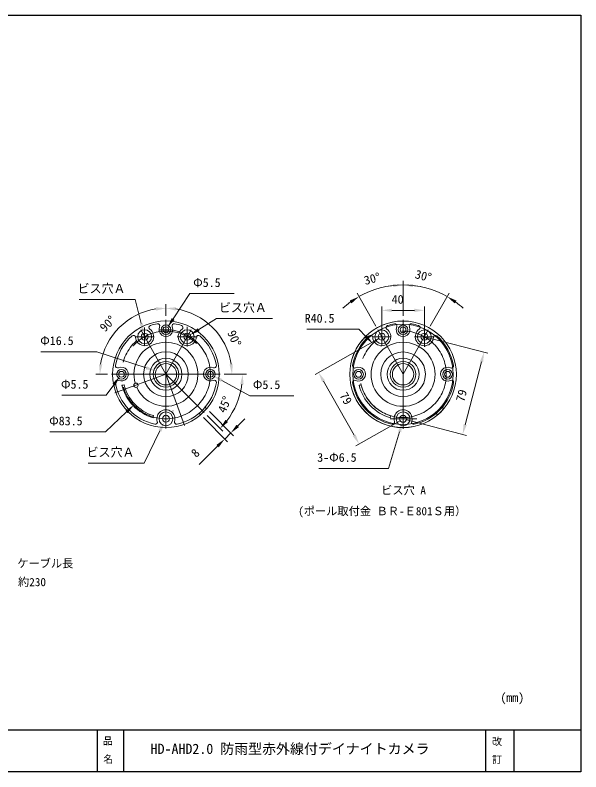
# Model space of a CAD drawing. Units: millimetres on the paper. Extents: x -865 to 142, y -95 to 95.
# Drawn here: x -0.1 to 141.8, y -94.8 to 94.8 of the extents above; entities that cross this region are included whole.
import ezdxf
from ezdxf.enums import TextEntityAlignment as Align

# ---------------------------------------------------------------- set-up
doc = ezdxf.new("R2010")
doc.units = ezdxf.units.MM
doc.linetypes.add('USER1', pattern=[9.525, 6.35, -3.175])
doc.linetypes.add('USER3', pattern=[50.8, 31.75, -6.35, 6.35, -6.35])
for name, color, linetype, lineweight in [('0-1_AM_5', 3, 'Continuous', 18), ('0-2_外形線', 7, 'Continuous', 18), ('0-3_中心線', 5, 'USER3', 18), ('0-6_外形線_2', 7, 'USER1', 18)]:
    doc.layers.add(name, color=color, linetype=linetype, lineweight=lineweight)
doc.layers.add('0-4_枠', color=7, linetype='Continuous')
doc.styles.add('ＭＳ ゴシック', font='')
doc.styles.get('ＭＳ ゴシック').set_extended_font_data('MS Gothic')

# ---------------------------------------------------------------- blocks, each defined once
blk = doc.blocks.new('U7')
at = {"layer": '0-1_AM_5', "color": 7, "style": 'ＭＳ ゴシック'}
blk.add_text('ビス穴Ａ', height=2.199, dxfattribs=at).set_placement((164.071, 126.099), align=Align.BOTTOM_LEFT)
blk = doc.blocks.new('U8')
at = {"layer": '0-1_AM_5', "color": 7, "style": 'ＭＳ ゴシック'}
blk.add_text('ビス穴Ａ', height=2.199, dxfattribs=at).set_placement((166.324, 85.065), align=Align.BOTTOM_LEFT)
blk = doc.blocks.new('U9')
at = {"layer": '0-1_AM_5', "color": 7, "style": 'ＭＳ ゴシック'}
blk.add_text('ビス穴Ａ', height=2.199, dxfattribs=at).set_placement((199.537, 121.322), align=Align.BOTTOM_LEFT)
blk = doc.blocks.new('U10')
at = {"layer": '0-1_AM_5', "color": 7, "style": 'ＭＳ ゴシック'}
blk.add_text('Φ5.5', height=2.199, dxfattribs=at).set_placement((193.051, 127.603), align=Align.BOTTOM_LEFT)
blk = doc.blocks.new('U11')
at = {"layer": '0-1_AM_5', "color": 7, "style": 'ＭＳ ゴシック'}
blk.add_text('Φ16.5', height=2.199, dxfattribs=at).set_placement((154.684, 113.049), align=Align.BOTTOM_LEFT)
blk = doc.blocks.new('U12')
at = {"layer": '0-1_AM_5', "color": 7, "style": 'ＭＳ ゴシック'}
blk.add_text('Φ5.5', height=2.199, dxfattribs=at).set_placement((159.893, 102.121), align=Align.BOTTOM_LEFT)
blk = doc.blocks.new('U13')
at = {"layer": '0-1_AM_5', "color": 7, "style": 'ＭＳ ゴシック'}
blk.add_text('8', height=2.199, rotation=45, dxfattribs=at).set_placement((194.295, 84.901), align=Align.BOTTOM_LEFT)
blk = doc.blocks.new('U14')
at = {"layer": '0-1_AM_5', "color": 7, "style": 'ＭＳ ゴシック'}
blk.add_text('40', height=2.199, dxfattribs=at).set_placement((242.845, 123.404), align=Align.BOTTOM_LEFT)
blk = doc.blocks.new('U15')
at = {"layer": '0-1_AM_5', "color": 7, "style": 'ＭＳ ゴシック'}
blk.add_text('79', height=2.199, rotation=299.57, dxfattribs=at).set_placement((229.098, 100.773), align=Align.BOTTOM_LEFT)
blk = doc.blocks.new('U16')
at = {"layer": '0-1_AM_5', "color": 7, "style": 'ＭＳ ゴシック'}
blk.add_text('79', height=2.199, rotation=75.379, dxfattribs=at).set_placement((261.652, 99.167), align=Align.BOTTOM_LEFT)
blk = doc.blocks.new('U17')
at = {"layer": '0-1_AM_5', "color": 7, "style": 'ＭＳ ゴシック'}
blk.add_text('3-Φ6.5', height=2.199, dxfattribs=at).set_placement((224.169, 83.78), align=Align.BOTTOM_LEFT)
blk = doc.blocks.new('U18')
at = {"layer": '0-1_AM_5', "color": 7, "style": 'ＭＳ ゴシック'}
blk.add_text('R40.5', height=2.199, dxfattribs=at).set_placement((221.026, 118.656), align=Align.BOTTOM_LEFT)
blk = doc.blocks.new('U19')
at = {"layer": '0-1_AM_5', "color": 7, "style": 'ＭＳ ゴシック'}
blk.add_text('30°', height=2.199, rotation=14.785, dxfattribs=at).set_placement((236.415, 128.124), align=Align.BOTTOM_LEFT)
blk = doc.blocks.new('U20')
at = {"layer": '0-1_AM_5', "color": 7, "style": 'ＭＳ ゴシック'}
blk.add_text('30°', height=2.199, rotation=345.215, dxfattribs=at).set_placement((248.36, 129.874), align=Align.BOTTOM_LEFT)
blk = doc.blocks.new('U29')
at = {"layer": '0-1_AM_5', "color": 7, "style": 'ＭＳ ゴシック'}
blk.add_text('45°', height=2.199, rotation=67.5, dxfattribs=at).set_placement((201.753, 96.249), align=Align.BOTTOM_LEFT)
blk = doc.blocks.new('U30')
at = {"layer": '0-1_AM_5', "color": 7, "style": 'ＭＳ ゴシック'}
blk.add_text('Φ5.5', height=2.199, dxfattribs=at).set_placement((208.027, 102.019), align=Align.BOTTOM_LEFT)
blk = doc.blocks.new('U31')
at = {"layer": '0-1_AM_5', "color": 7, "style": 'ＭＳ ゴシック'}
blk.add_text('90°', height=2.199, rotation=45, dxfattribs=at).set_placement((171.377, 116.38), align=Align.BOTTOM_LEFT)
blk = doc.blocks.new('U32')
at = {"layer": '0-1_AM_5', "color": 7, "style": 'ＭＳ ゴシック'}
blk.add_text('90°', height=2.199, rotation=293.555, dxfattribs=at).set_placement((200.955, 116.546), align=Align.BOTTOM_LEFT)
blk = doc.blocks.new('U33')
at = {"layer": '0-1_AM_5', "color": 7, "style": 'ＭＳ ゴシック'}
blk.add_text('Φ83.5', height=2.199, dxfattribs=at).set_placement((156.932, 92.929), align=Align.BOTTOM_LEFT)

msp = doc.modelspace()

# ---------------------------------------------------------------- linework, layer by layer
at = {"layer": '0-1_AM_5'}
for p, q in [((97.202, 19.443), (97.202, 28.212)), ((97.202, 19.443), (97.202, 28.212)), ((90.376, 16.839), (85.653, 25.163)), ((104.028, 16.839), (108.752, 25.163)), ((37.723, 19.456), (37.723, 22.387)), ((37.723, 19.456), (37.723, 22.387)), ((91.855, 15.232), (91.855, 21.842)), ((102.549, 15.232), (102.549, 21.842)), ((94.355, 20.842), (100.049, 20.842)), ((90.986, 13.738), (75.153, 4.755)), ((103.537, 13.979), (118.474, 10.083)), ((116.875, 7.916), (112.77, -7.82)), ((23.088, 4.821), (20.156, 4.821)), ((52.358, 4.821), (57.951, 4.821)), ((52.358, 4.821), (55.289, 4.821)), ((77.256, 3.074), (84.95, -10.486)), ((48.056, -5.49), (52.032, -9.467)), ((48.618, -4.54), (54.681, -10.603)), ((47.108, -6.054), (53.169, -12.116)), ((55.742, -8.128), (57.51, -6.361)), ((96.448, -6.836), (85.314, -13.154)), ((98.17, -6.595), (113.106, -10.492)), ((53.974, -9.896), (52.462, -11.409)), ((50.694, -13.176), (46.098, -17.773))]:
    msp.add_line(p, q, dxfattribs=at)
for points in [[(39.515, 18.676), (43.751, 25.04), (54.866, 25.04)], [(31.532, 17.506), (29.971, 23.536), (15.971, 23.536)], [(45.942, 16.005), (50.437, 18.759), (64.437, 18.759)], [(87.851, 14.312), (86.097, 16.093), (73.097, 16.093)], [(32.804, 6.425), (20.355, 10.486), (6.384, 10.486)], [(24.65, 2.21), (22.708, -0.442), (11.593, -0.442)], [(51.725, 3.272), (58.727, -0.544), (69.841, -0.544)], [(27.848, -4.62), (22.603, -9.634), (8.632, -9.634)], [(36.233, -9.363), (32.224, -17.498), (18.224, -17.498)], [(96.339, -9.591), (93.555, -18.782), (76.098, -18.782)]]:
    msp.add_lwpolyline(points, dxfattribs=at)
for centre, radius, start, end in [((97.202, 4.808), 22.404, 90, 119.56953), ((97.202, 4.808), 22.404, 96.39678, 102.79355), ((97.202, 4.808), 22.404, 60.43047, 90), ((97.202, 4.808), 22.404, 77.20645, 83.60322), ((97.202, 4.808), 22.404, 125.96631, 132.36308), ((97.202, 4.808), 22.404, 47.63692, 54.03369), ((37.723, 4.821), 16.566, 98.65462, 171.34538), ((37.723, 4.821), 16.566, 8.65462, 81.34538), ((37.745, 4.821), 19.205, 322.46355, 352.53645)]:
    msp.add_arc(centre, radius, start, end, dxfattribs=at)
at = {"layer": '0-1_AM_5', "color": 7}
for points in [[(94.683, 27.488), (94.729, 26.656), (97.202, 27.212)], [(99.675, 26.656), (99.722, 27.488), (97.202, 27.212)], [(83.819, 23.291), (84.27, 22.59), (86.146, 24.294)], [(110.135, 22.59), (110.586, 23.291), (108.258, 24.294)], [(35.199, 21.614), (35.261, 20.783), (37.723, 21.387)], [(40.184, 20.783), (40.247, 21.614), (37.723, 21.387)], [(94.355, 21.258), (94.355, 20.425), (91.855, 20.842)], [(100.049, 21.258), (100.049, 20.425), (102.549, 20.842)], [(31.935, 17.611), (31.128, 17.402), (32.158, 15.086)], [(39.169, 18.907), (39.862, 18.445), (38.13, 16.595)], [(45.725, 16.36), (46.16, 15.65), (43.811, 14.699)], [(88.148, 14.604), (87.554, 14.019), (89.606, 12.531)], [(116.472, 8.021), (117.278, 7.811), (117.506, 10.335)], [(21.761, 7.282), (20.93, 7.345), (21.156, 4.821)], [(32.934, 6.821), (32.675, 6.029), (35.181, 5.65)], [(54.516, 7.345), (53.685, 7.282), (54.289, 4.821)], [(24.313, 2.457), (24.986, 1.964), (26.127, 4.227)], [(51.925, 3.638), (51.526, 2.906), (49.53, 4.469)], [(56.372, 2.353), (57.204, 2.299), (56.951, 4.821)], [(77.619, 3.28), (76.894, 2.868), (76.023, 5.248)], [(27.56, -4.319), (28.136, -4.921), (29.655, -2.893)], [(35.86, -9.179), (36.607, -9.547), (37.339, -7.121)], [(53.288, -7.155), (52.661, -6.606), (51.325, -8.76)], [(95.94, -9.47), (96.738, -9.711), (97.064, -7.198)], [(55.447, -7.834), (56.037, -8.423), (53.974, -9.896)], [(112.367, -7.715), (113.173, -7.925), (112.139, -10.239)], [(85.312, -10.28), (84.587, -10.692), (86.184, -12.66)], [(50.4, -12.882), (50.989, -13.471), (52.462, -11.409)]]:
    msp.add_solid(points, dxfattribs=at)
at = {"layer": '0-2_外形線'}
for centre, radius in [((37.723, 4.821), 13.368), ((37.723, 15.983), 1.203), ((97.202, 4.808), 13.368), ((97.212, 4.808), 13.357), ((97.205, 4.803), 12.576), ((97.202, 15.97), 1.203), ((32.376, 14.245), 1.738), ((37.723, 15.983), 0.735), ((43.07, 14.245), 1.738), ((91.855, 14.232), 1.738), ((97.202, 15.97), 0.735), ((102.549, 14.232), 1.738), ((32.376, 14.245), 0.869), ((43.07, 14.245), 0.869), ((91.855, 14.232), 0.869), ((102.549, 14.232), 0.869), ((97.202, 4.808), 8.021), ((37.723, 4.821), 5.614), ((97.202, 4.808), 5.614), ((37.733, 4.821), 4.01), ((37.733, 4.821), 3.208), ((97.212, 4.808), 4.01), ((97.212, 4.808), 3.208), ((26.561, 4.821), 1.203), ((37.723, 4.821), 2.674), ((48.885, 4.821), 1.203), ((86.04, 4.808), 1.203), ((97.202, 4.808), 2.674), ((108.364, 4.808), 1.203), ((26.561, 4.821), 0.735), ((48.885, 4.821), 0.735), ((86.04, 4.808), 0.735), ((108.364, 4.808), 0.735), ((30.186, 2.077), 0.546), ((37.723, -6.341), 1.738), ((37.723, -6.341), 0.869), ((97.202, -6.354), 1.738), ((97.202, -6.354), 0.869)]:
    msp.add_circle(centre, radius, dxfattribs=at)
for centre, radius, start, end in [((37.723, 4.821), 12.833, 99.74254, 107.65467), ((35.642, 16.941), 0.535, 336.31163, 99.74254), ((39.804, 16.942), 0.535, 80.25842, 203.68934), ((37.723, 4.821), 12.833, 72.34396, 80.25842), ((97.202, 4.808), 12.833, 99.74254, 107.65467), ((95.121, 16.928), 0.535, 336.31163, 99.74254), ((99.283, 16.928), 0.535, 80.25842, 203.68934), ((97.202, 4.808), 12.833, 72.34396, 80.25842), ((32.376, 14.245), 2.272, 184.30257, 54.83275), ((33.993, 16.54), 0.535, 107.65467, 234.83275), ((37.723, 16.028), 1.738, 156.31163, 23.68934), ((43.07, 14.245), 2.272, 125.17041, 355.69053), ((41.453, 16.54), 0.535, 305.17041, 72.34396), ((91.856, 14.232), 2.272, 184.30257, 54.83275), ((93.472, 16.527), 0.535, 107.65467, 234.83275), ((97.202, 16.015), 1.738, 156.31163, 23.68934), ((102.549, 14.232), 2.272, 125.17041, 355.69053), ((100.932, 16.526), 0.535, 305.17041, 72.34396), ((37.723, 4.821), 12.833, 131.48065, 170.12847), ((29.577, 14.034), 0.535, 4.30257, 131.48065), ((45.869, 14.034), 0.535, 48.51698, 175.69053), ((37.723, 4.821), 12.833, 9.87108, 48.51698), ((97.202, 4.808), 12.833, 131.48065, 170.12847), ((89.056, 14.021), 0.535, 4.30257, 131.48065), ((105.348, 14.021), 0.535, 48.51698, 175.69053), ((97.202, 4.808), 12.833, 9.87108, 48.51698), ((37.723, 4.821), 8.021, 203.90057, 196.09943), ((25.607, 6.929), 0.535, 170.12847, 294.8242), ((26.561, 4.867), 1.738, 244.70478, 114.8242), ((48.885, 4.867), 1.738, 65.1701, 295.30093), ((49.839, 6.929), 0.535, 245.1701, 9.87108), ((85.086, 6.916), 0.535, 170.12847, 294.8242), ((86.04, 4.853), 1.738, 244.70478, 114.8242), ((108.364, 4.853), 1.738, 65.1701, 295.30093), ((109.318, 6.916), 0.535, 245.1701, 9.87108), ((25.59, 2.812), 0.535, 64.70478, 189.4005), ((37.723, 4.821), 12.833, 189.4005, 257.42164), ((26.561, 4.821), 2.74, 272.80296, 284.05657), ((37.723, 4.821), 11.362, 193.93714, 253.65424), ((37.723, 4.821), 10.828, 194.21001, 253.31158), ((37.723, 4.821), 12.833, 282.57836, 350.59996), ((49.856, 2.812), 0.535, 350.59996, 115.30093), ((85.069, 2.799), 0.535, 64.70478, 189.4005), ((97.202, 4.808), 12.833, 189.4005, 257.42164), ((86.04, 4.808), 2.74, 272.80296, 284.05657), ((97.202, 4.808), 11.362, 193.93714, 253.65424), ((97.202, 4.808), 10.828, 194.21001, 253.31158), ((97.202, 4.808), 12.833, 282.57836, 350.59996), ((109.335, 2.799), 0.535, 350.59996, 115.30093), ((37.723, -6.341), 3.208, 165.74015, 175.374), ((37.723, -6.341), 2.272, 342.56552, 197.43448), ((97.202, -6.354), 3.208, 165.74015, 175.374), ((97.202, -6.354), 2.272, 342.56552, 197.43448), ((35.045, -7.182), 0.535, 257.42164, 17.43448), ((40.401, -7.182), 0.535, 162.56552, 282.57836), ((94.524, -7.195), 0.535, 257.42164, 17.43448), ((99.88, -7.195), 0.535, 162.56552, 282.57836)]:
    msp.add_arc(centre, radius, start, end, dxfattribs=at)
at = {"layer": '0-3_中心線'}
for p, q in [((37.723, 4.821), (37.723, 18.456)), ((97.202, 4.808), (97.202, 18.443)), ((37.723, 4.821), (31.39, 15.982)), ((32.376, 14.245), (32.376, 16.517)), ((37.723, 4.821), (44.056, 15.982)), ((43.07, 14.245), (43.07, 16.74)), ((97.202, 4.808), (90.869, 15.969)), ((91.855, 14.232), (91.855, 16.504)), ((97.202, 4.808), (103.535, 15.969)), ((102.549, 14.232), (102.549, 16.727)), ((32.376, 14.245), (30.104, 14.245)), ((32.376, 14.245), (34.648, 14.245)), ((32.376, 14.245), (32.376, 11.973)), ((43.07, 14.245), (40.575, 14.245)), ((43.07, 14.245), (45.565, 14.245)), ((43.07, 14.245), (43.07, 11.75)), ((91.855, 14.232), (89.583, 14.232)), ((91.855, 14.232), (94.127, 14.232)), ((91.855, 14.232), (91.855, 11.96)), ((102.549, 14.232), (100.054, 14.232)), ((102.549, 14.232), (105.044, 14.232)), ((102.549, 14.232), (102.549, 11.737)), ((37.723, 4.821), (24.088, 4.821)), ((37.723, 4.821), (24.91, 0.157)), ((37.707, 4.859), (47.348, -4.783)), ((37.723, 4.821), (51.358, 4.821)), ((37.723, 4.821), (37.723, -8.814)), ((37.724, 4.813), (42.388, -8)), ((97.202, 4.808), (97.202, -8.827)), ((93.994, -6.343), (100.642, -6.343))]:
    msp.add_line(p, q, dxfattribs=at)
for centre, radius in [((37.723, 4.821), 11.162), ((97.212, 4.808), 10.84)]:
    msp.add_circle(centre, radius, dxfattribs=at)
for centre, radius, start, end in [((37.733, 4.821), 10.84, 45.35594, 137.72164), ((37.733, 4.821), 10.84, 137.72164, 139.43205), ((97.212, 4.808), 10.84, 137.72164, 139.43205), ((37.745, 4.821), 9.357, 280.48383, 281.1168)]:
    msp.add_arc(centre, radius, start, end, dxfattribs=at)
at = {"layer": '0-4_枠'}
for p, q in [((141.803, -84.358), (-141.803, -84.354)), ((20.51, -84.522), (20.51, -94.842)), ((27.092, -84.522), (27.092, -94.842)), ((117.874, -84.522), (117.874, -94.842)), ((124.987, -84.522), (124.987, -94.842))]:
    msp.add_line(p, q, dxfattribs=at)
msp.add_lwpolyline([(-141.803, 94.842), (141.803, 94.842), (141.803, -94.842), (-141.803, -94.842)], close=True, dxfattribs=at)
at = {"layer": '0-6_外形線_2'}
for p, q in [((47.532, -3.454), (47.911, -3.833)), ((107.011, -3.467), (107.391, -3.846)), ((46.021, -4.968), (46.401, -5.347)), ((105.501, -4.981), (105.88, -5.36))]:
    msp.add_line(p, q, dxfattribs=at)

# ---------------------------------------------------------------- block references
at = {"layer": '0-1_AM_5'}
for name in ['U19', 'U20', 'U10', 'U7', 'U14', 'U9', 'U31', 'U18', 'U32', 'U11', 'U12', 'U30', 'U15', 'U16', 'U29', 'U33', 'U8', 'U13', 'U17']:
    msp.add_blockref(name, (-148.5, -101.563), dxfattribs=at)

# ---------------------------------------------------------------- texts
at = {"layer": '0-2_外形線', "style": 'ＭＳ ゴシック'}
for s, height, p in [('ビス穴 A', 2.062, (91.694, -25.916)), ('(ポール取付金 ＢＲ-Ｅ801Ｓ用）', 2.062, (70.893, -31.14)), ('ケーブル長', 2.062, (0.434, -44.229)), ('約230', 2.062, (0.621, -48.918)), ('HD-AHD2.0 防雨型赤外線付デイナイトカメラ', 2.566, (33.886, -91.116))]:
    msp.add_text(s, height=height, dxfattribs=at).set_placement(p, align=Align.BOTTOM_LEFT)
at = {"layer": '0-4_枠', "style": 'ＭＳ ゴシック'}
for s, height, p in [('(mm)', 2.199, (121.616, -77.977)), ('品', 1.833, (21.897, -88.569)), ('改', 1.833, (119.527, -88.697)), ('名', 1.833, (22.011, -93.148)), ('訂', 1.833, (119.527, -93.233))]:
    msp.add_text(s, height=height, dxfattribs=at).set_placement(p, align=Align.BOTTOM_LEFT)

doc.saveas('drawing.dxf')
